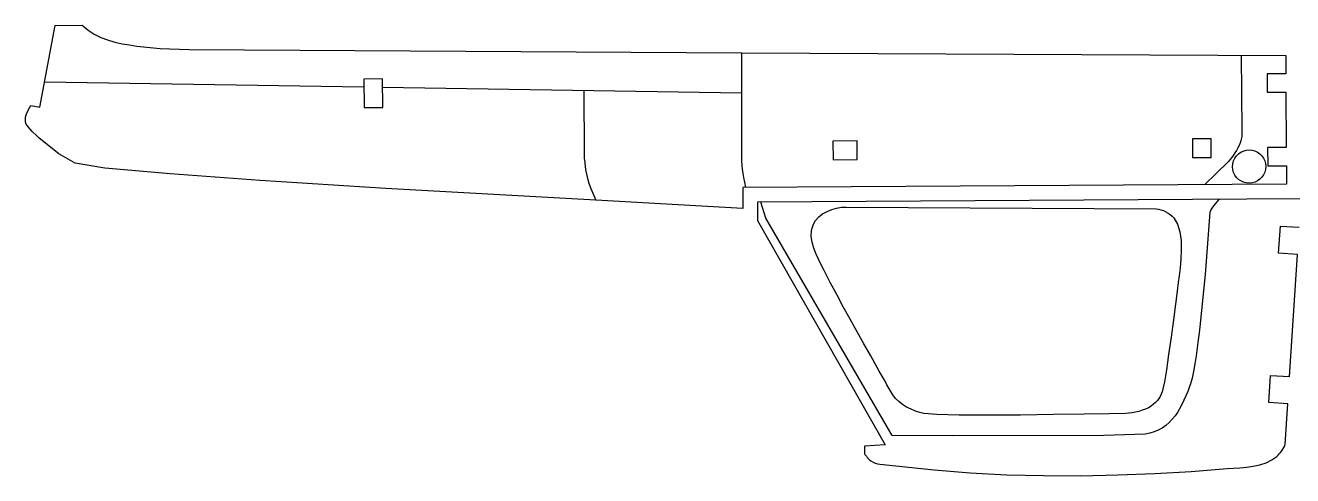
# Model space of a CAD drawing. Extents: x 205 to 1466, y -702 to 157.
# Drawn here: x 1122.8 to 1296.3, y -281 to -219.3 of the extents above; entities that cross this region are included whole.
import ezdxf

# ---------------------------------------------------------------- set-up
doc = ezdxf.new("R2010")
doc.units = 0
doc.layers.add('CAMADA_1', color=7, linetype='CONTINUOUS')

msp = doc.modelspace()

# ---------------------------------------------------------------- linework, layer by layer
at = {"layer": 'CAMADA_1'}
for points in [[(1141.2221, -222.4459), (1145.2038, -222.5994), (1220.8693, -223.0403), (1295.3327, -223.4163), (1295.3476, -225.9112), (1292.7978, -225.9263), (1292.8128, -228.4495), (1295.3626, -228.4343), (1295.4077, -236.0041), (1292.8579, -236.0193), (1292.8729, -238.5426), (1295.4227, -238.5274), (1295.4377, -241.0507), (1220.9909, -241.494), (1221.0081, -244.3693), (1200.8634, -243.2445), (1195.1233, -242.9254), (1189.3784, -242.6068), (1183.6304, -242.2856), (1177.8811, -241.9588), (1172.1325, -241.6235), (1166.3863, -241.2767), (1160.6443, -240.9153), (1154.9084, -240.5363), (1142.5721, -239.6417), (1133.6566, -238.8357), (1129.5824, -238.1788), (1127.3427, -236.8743), (1124.6656, -234.7401), (1124.265, -234.3634), (1123.7072, -233.8124), (1123.4285, -233.521), (1123.1815, -233.2456), (1122.9899, -233.006), (1122.8773, -232.822), (1122.7789, -232.499), (1122.7556, -232.1738), (1122.795, -231.848), (1122.8844, -231.523), (1123.0115, -231.2004), (1123.1636, -230.8819), (1123.3283, -230.5689), (1123.493, -230.263), (1124.7468, -230.4982), (1126.8424, -219.297), (1130.5516, -219.2705), (1131.3424, -219.9363), (1132.1902, -220.4831), (1133.087, -220.9262), (1134.0248, -221.2808), (1134.9958, -221.5622), (1135.9918, -221.7856), (1137.0049, -221.9661), (1138.0272, -222.1192), (1141.2221, -222.4459)], [(1169.1182, -226.6332), (1169.1414, -230.5274), (1171.6914, -230.5122), (1171.6681, -226.618), (1169.1182, -226.6332)], [(1236.6552, -235.123), (1233.3353, -235.1428), (1233.3505, -237.6926), (1236.6704, -237.6728), (1236.6552, -235.123)], [(1285.1015, -234.8345), (1282.5518, -234.8497), (1282.5669, -237.3995), (1285.1167, -237.3843), (1285.1015, -234.8345)], [(1292.4642, -239.4125), (1292.2978, -239.7683), (1292.075, -240.0875), (1291.8022, -240.3636), (1291.4857, -240.5902), (1291.1319, -240.7607), (1290.7472, -240.8688), (1290.338, -240.9079), (1289.9286, -240.8737), (1289.5426, -240.7702), (1289.1869, -240.6039), (1288.8677, -240.3811), (1288.5916, -240.1082), (1288.3651, -239.7917), (1288.1945, -239.438), (1288.0864, -239.0533), (1288.0472, -238.6441), (1288.0815, -238.2345), (1288.185, -237.8486), (1288.3514, -237.4929), (1288.5741, -237.1737), (1288.847, -236.8976), (1289.1634, -236.6711), (1289.5172, -236.5006), (1289.9019, -236.3924), (1290.3109, -236.3533), (1290.7206, -236.3875), (1291.1065, -236.4911), (1291.4623, -236.6574), (1291.7815, -236.8802), (1292.0575, -237.1529), (1292.2842, -237.4695), (1292.4547, -237.8232), (1292.5628, -238.2078), (1292.6019, -238.617), (1292.5677, -239.0266), (1292.4642, -239.4125)], [(1277.5982, -244.4333), (1277.9155, -244.4616), (1278.2437, -244.5384), (1278.5752, -244.6576), (1278.9021, -244.8128), (1279.2167, -244.9977), (1279.5113, -245.2061), (1279.778, -245.4316), (1280.0092, -245.6681), (1280.5208, -246.5039), (1280.8372, -247.553), (1280.9936, -248.7476), (1281.0256, -250.0197), (1280.9684, -251.3015), (1280.8574, -252.5252), (1280.7279, -253.6229), (1280.6154, -254.5268), (1280.472, -255.691), (1280.2433, -257.4723), (1279.9549, -259.6562), (1279.6324, -262.0281), (1279.3014, -264.3737), (1278.9876, -266.4784), (1278.7165, -268.1278), (1278.5137, -269.1074), (1278.3994, -269.4842), (1278.2727, -269.828), (1278.1271, -270.1435), (1277.9565, -270.4354), (1277.7544, -270.7084), (1277.5144, -270.9672), (1277.2303, -271.2164), (1276.8956, -271.4607), (1276.5337, -271.6762), (1276.1275, -271.8698), (1275.6887, -272.0396), (1275.2288, -272.1838), (1274.7593, -272.3006), (1274.2919, -272.3881), (1273.8382, -272.4446), (1273.4098, -272.4682), (1271.1492, -272.5074), (1267.7216, -272.566), (1263.5406, -272.6287), (1259.0194, -272.6804), (1254.5714, -272.7058), (1250.61, -272.6896), (1247.5485, -272.6165), (1245.8004, -272.4715), (1245.2356, -272.3353), (1244.6379, -272.1404), (1244.0282, -271.89), (1243.4278, -271.5876), (1242.8579, -271.2366), (1242.3394, -270.8402), (1241.8937, -270.402), (1241.5418, -269.9252), (1241.267, -269.4632), (1240.9963, -268.9988), (1240.7289, -268.5324), (1240.464, -268.0646), (1240.2005, -267.5959), (1239.9376, -267.1269), (1239.6744, -266.6581), (1239.41, -266.19), (1238.5038, -264.5914), (1237.5742, -262.9449), (1236.6325, -261.2654), (1235.6899, -259.5676), (1234.7578, -257.8661), (1233.8473, -256.1759), (1232.9698, -254.5116), (1232.1365, -252.8879), (1231.7675, -252.1696), (1231.3855, -251.4137), (1231.0229, -250.6293), (1230.712, -249.8255), (1230.4853, -249.0116), (1230.3751, -248.1966), (1230.4137, -247.3897), (1230.6335, -246.6), (1230.9539, -246.0252), (1231.392, -245.5286), (1231.924, -245.11), (1232.5258, -244.7689), (1233.1737, -244.5051), (1233.8438, -244.3181), (1234.512, -244.2078), (1235.1546, -244.1736), (1277.5982, -244.4333)]]:
    msp.add_lwpolyline(points, close=True, dxfattribs=at)
at = {"layer": 'CAMADA_1', "color": 140}
for points in [[(1221.4278, -241.4914), (1221.2583, -240.7747), (1221.1271, -240.1404), (1221.029, -239.5596), (1220.9586, -239.0035), (1220.9104, -238.4433), (1220.8791, -237.85), (1220.8595, -237.1949), (1220.846, -236.449), (1220.8693, -223.0403)], [(1289.2236, -223.3853), (1289.3045, -233.6345), (1289.3204, -234.0959), (1289.3111, -234.4871), (1289.2871, -234.6823), (1289.2449, -234.8909), (1289.1806, -235.1233), (1289.0901, -235.3899), (1288.954, -235.7194), (1288.7844, -236.0618), (1288.5879, -236.4099), (1288.3712, -236.7563), (1288.1408, -237.0937), (1287.9035, -237.4148), (1287.6659, -237.7122), (1287.4347, -237.9787), (1284.2208, -241.1175)], [(1125.3907, -227.0291), (1169.1253, -227.715)], [(1171.6753, -227.755), (1220.8328, -228.5268)], [(1199.2116, -228.1869), (1199.2632, -236.8529), (1199.2928, -237.4623), (1199.3456, -238.069), (1199.422, -238.6723), (1199.5222, -239.2717), (1199.6466, -239.8666), (1199.7955, -240.4564), (1199.9692, -241.0404), (1200.168, -241.6181), (1200.8634, -243.2445)], [(1286.2286, -243.1175), (1285.9058, -243.4793), (1285.5019, -243.9538), (1285.3079, -244.205), (1285.1398, -244.4503), (1285.0129, -244.6785), (1284.9425, -244.8782), (1284.2823, -253.4362), (1283.5794, -260.6061), (1283.4853, -261.4254), (1283.3665, -262.3915), (1283.226, -263.4538), (1283.0665, -264.5614), (1282.8909, -265.6636), (1282.702, -266.7096), (1282.5026, -267.6488), (1282.2956, -268.4303), (1282.1299, -268.9242), (1281.9187, -269.4764), (1281.6709, -270.0646), (1281.3956, -270.6668), (1281.1016, -271.2608), (1280.7979, -271.8244), (1280.4934, -272.3356), (1280.1971, -272.7722), (1279.7949, -273.2737), (1279.3625, -273.7269), (1278.8989, -274.1293), (1278.403, -274.4787), (1277.8736, -274.7726), (1277.3097, -275.0089), (1276.7102, -275.1851), (1276.074, -275.2989), (1270.421, -275.4703), (1249.7269, -275.5315), (1241.4613, -275.505), (1224.1689, -245.6941), (1223.4402, -243.4914)]]:
    msp.add_lwpolyline(points, dxfattribs=at)
at = {"layer": 'CAMADA_1'}
msp.add_lwpolyline([(1297.4377, -243.0507), (1223.0034, -243.4939), (1223.0186, -246.0389), (1223.0186, -246.0389), (1240.4724, -276.7634), (1237.6703, -276.9572), (1237.6764, -277.9798), (1237.7224, -278.0808), (1237.8035, -278.2047), (1237.9111, -278.3432), (1238.0366, -278.4879), (1238.3063, -278.7623), (1238.5436, -278.9611), (1238.8213, -279.1288), (1239.1266, -279.2667), (1239.445, -279.3718), (1239.762, -279.4412), (1247.1967, -280.2104), (1252.1025, -280.6048), (1257.1001, -280.8608), (1262.1591, -280.9882), (1267.2493, -280.9966), (1272.3404, -280.8954), (1277.402, -280.6943), (1282.4037, -280.403), (1287.3154, -280.031), (1288.1676, -279.9668), (1289.0615, -279.9001), (1289.976, -279.8112), (1290.8905, -279.6804), (1291.7839, -279.4881), (1292.6356, -279.2147), (1293.4247, -278.8404), (1294.1302, -278.3457), (1294.2854, -278.2006), (1294.4546, -278.0195), (1294.6288, -277.8114), (1294.7988, -277.5855), (1294.9556, -277.3507), (1295.0901, -277.1163), (1295.1933, -276.8912), (1295.256, -276.6845), (1295.6159, -271.1368), (1293.0284, -270.969), (1293.2699, -267.2453), (1295.8574, -267.4131), (1296.9435, -250.6701), (1294.365, -250.5029), (1294.6064, -246.7822), (1297.1848, -246.9494)], dxfattribs=at)

doc.saveas('drawing.dxf')
